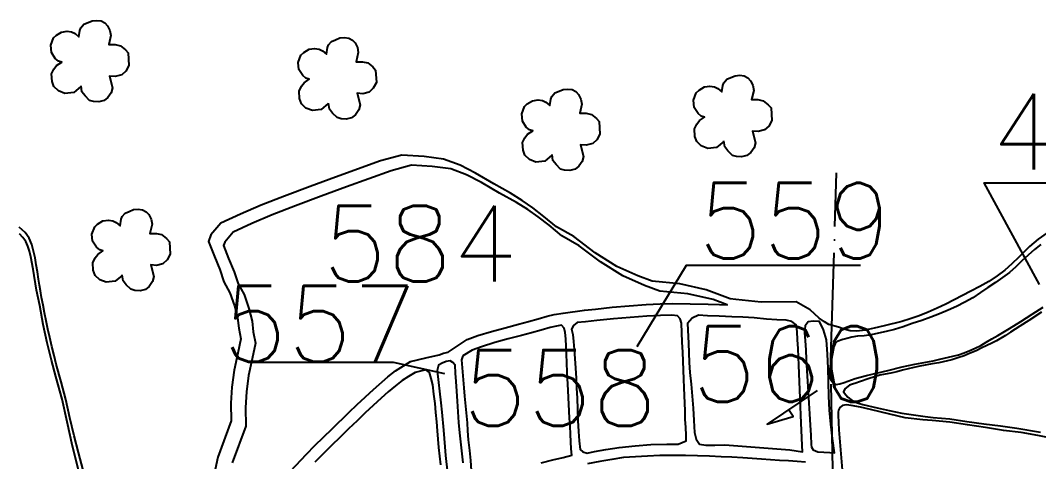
# Model space of a CAD drawing. Extents: x 725464 to 749663, y 7823017 to 7831417.
# Drawn here: x 730743 to 731442, y 7826061 to 7826364 of the extents above; entities that cross this region are included whole.
import ezdxf

# ---------------------------------------------------------------- set-up
doc = ezdxf.new("R2010")
doc.units = 0
doc.header["$MEASUREMENT"] = 0
doc.linetypes.add('ACAD_ISO04W100', pattern=[30, 24, -3, 0, -3])
doc.linetypes.add('CONTINUO', pattern=[0])
doc.layers.add('0114000011', color=1, linetype='Continuous', lineweight=25)
for name, color, linetype in [('0114000011034', 5, 'Continuous'), ('0114000011040', 5, 'Continuous'), ('0114000011043', 5, 'Continuous'), ('0114000011050', 5, 'Continuous'), ('0114000011073', 5, 'Continuous'), ('0114000011557', 5, 'Continuous'), ('0114000011558', 5, 'Continuous'), ('0114000011559', 5, 'Continuous'), ('0114000011560', 5, 'Continuous'), ('0114000011584', 5, 'Continuous'), ('REDE_DE_LUZ', 6, 'Continuous'), ('SIMBOLO ARVORE', 118, 'Continuous'), ('TEXTO_NUN_TAL', 7, 'Continuous')]:
    doc.layers.add(name, color=color, linetype=linetype)
doc.styles.add('SIMPLEX', font='simplex', dxfattribs={"height": 0.2})

msp = doc.modelspace()

# ---------------------------------------------------------------- linework, layer by layer
at = {"layer": '0114000011'}
for points in [[(731448.15, 7826217.77), (731441.86, 7826213.52), (731435.89, 7826208.35), (731432.88, 7826205.14), (731428.7, 7826201.13), (731423.93, 7826196.54), (731419.09, 7826192.17), (731413.92, 7826188.19), (731408.03, 7826184.5), (731401.91, 7826181.01), (731395.84, 7826177.8), (731389.94, 7826174.85), (731384.22, 7826171.87), (731378.49, 7826168.9), (731372.65, 7826166.02), (731366.55, 7826163.31), (731360.24, 7826160.8), (731354.14, 7826158.75), (731348.39, 7826157.02), (731336.15, 7826154.04), (731329.43, 7826152.38), (731323.16, 7826151.01), (731317.59, 7826150.33), (731312.97, 7826150.63), (731308.79, 7826151.66), (731304.89, 7826153.08), (731298.27, 7826154.97), (731295.4, 7826156.6), (731291.6, 7826159.24), (731285.46, 7826164.86), (731275.75, 7826170.35), (731251.76, 7826170.27), (731234.38, 7826172.06), (731230.52, 7826172.46), (731214.03, 7826178.77), (731196.03, 7826182.73), (731177.13, 7826184.66), (731167.27, 7826188.22), (731152.74, 7826194.68), (731137.86, 7826204.08), (731123.17, 7826215.19), (731111.42, 7826221.88), (731102.75, 7826229.15), (731095.23, 7826235.06), (731087.82, 7826240.04), (731079.87, 7826244.99), (731068.25, 7826251.52), (731055.77, 7826258.83), (731045.31, 7826264.3), (731033.72, 7826268.51), (731020.46, 7826270.2), (731005.32, 7826271.24), (730990.62, 7826267.16), (730959.8, 7826256.03), (730942.38, 7826249.65), (730924.71, 7826242.93), (730908.61, 7826236.86), (730894.51, 7826230.7), (730880.94, 7826224.45), (730874.2, 7826216.38), (730872.59, 7826211.9), (730876.54, 7826201.67), (730880.31, 7826192.6), (730883.1, 7826184.14), (730887.24, 7826176.68), (730890.27, 7826167.72), (730892.53, 7826159.44), (730893.27, 7826152.24), (730894.68, 7826145.06), (730892.59, 7826135.15), (730890.04, 7826123.47), (730888.61, 7826111.83), (730887.84, 7826100.87), (730888.15, 7826088.64), (730878.95, 7826063.88), (730875.76, 7826048.88)], [(730786.42, 7826054.76), (730783.24, 7826067.08), (730780.43, 7826078.38), (730777.45, 7826090.87), (730774.54, 7826103.41), (730771.46, 7826115.48), (730767.99, 7826127.59), (730766.5, 7826133.69), (730764.99, 7826139.82), (730763.64, 7826145.89), (730762.35, 7826151.76), (730761.19, 7826157.39), (730760.06, 7826162.89), (730759.01, 7826168.26), (730758.02, 7826173.36), (730757.17, 7826177.88), (730756.49, 7826181.87), (730755.91, 7826186.02), (730755.16, 7826190.96), (730754.27, 7826195.93), (730753.45, 7826200.54), (730752.47, 7826205.26), (730751.26, 7826209.89), (730749.52, 7826214.09), (730746.61, 7826218.09), (730742.59, 7826221.82)]]:
    msp.add_lwpolyline(points, dxfattribs=at)
at = {"layer": '0114000011034', "flags": 128}
for points in [[(731031.91, 7826058.49), (731031.26, 7826064.55), (731030.71, 7826070.45), (731030.25, 7826076.19), (731029.79, 7826081.93), (731029.21, 7826088.14), (731028.64, 7826094.36), (731028, 7826100.66), (731027.29, 7826107.06), (731026.58, 7826113.45), (731025.37, 7826117.71), (731024.16, 7826121.98), (731021.71, 7826123.69), (731018.01, 7826122.85), (731014.31, 7826122.01), (731009.87, 7826119.2), (731005.44, 7826116.39), (731000.8, 7826112.85), (730995.94, 7826108.58), (730991.09, 7826104.31), (730985.61, 7826099.21), (730980.12, 7826094.11), (730974.49, 7826088.75), (730968.7, 7826083.13), (730962.92, 7826077.51), (730957.05, 7826071.79), (730951.19, 7826066.07), (730945.56, 7826060.34)], [(731282.37, 7826060.32), (731276.46, 7826060.74), (731270.55, 7826061.16), (731264.43, 7826061.57), (731252.06, 7826062.41), (731245.65, 7826062.87), (731239.24, 7826063.33), (731231.76, 7826063.72), (731224.28, 7826064.1), (731216.39, 7826064.42), (731208.09, 7826064.67), (731199.8, 7826064.92), (731190.99, 7826064.86), (731182.18, 7826064.81), (731173.71, 7826064.52), (731165.57, 7826064.01), (731157.42, 7826063.49), (731149.28, 7826062.13), (731141.14, 7826060.78), (731132.73, 7826059.13)]]:
    msp.add_lwpolyline(points, dxfattribs=at)
at = {"layer": '0114000011040'}
msp.add_lwpolyline([(731444.29, 7826163.27), (731435.51, 7826157.59), (731429.41, 7826153.78), (731422.92, 7826149.57), (731419.57, 7826147.41), (731413.3, 7826143.63), (731410.07, 7826142.05), (731403.3, 7826138.78), (731399.49, 7826136.85), (731395.39, 7826135.1), (731391.1, 7826133.43), (731386.8, 7826131.94), (731382.68, 7826130.63), (731373.88, 7826128.51), (731369.15, 7826127.78), (731360.74, 7826126.26), (731356.7, 7826125.43), (731352.79, 7826124.44), (731348.83, 7826123.51), (731344.87, 7826122.37), (731340.85, 7826121.52), (731336.99, 7826120.71), (731333.26, 7826120.06), (731329.63, 7826119.01), (731325.93, 7826117.77), (731319.41, 7826115.57), (731316.79, 7826114.65), (731314.51, 7826113.99), (731312.47, 7826113.22), (731309.28, 7826110.7), (731308.29, 7826108.58), (731309.89, 7826106.68), (731311.39, 7826104.96), (731313.27, 7826103.27), (731315.61, 7826101.8), (731321.51, 7826099.85), (731331.45, 7826097.56), (731339.62, 7826095.82), (731348.36, 7826093.96), (731364.28, 7826091.73), (731369.87, 7826091.12), (731381.41, 7826089.98), (731393.09, 7826088.25), (731404.7, 7826086.68), (731416.1, 7826085.19), (731416.1, 7826085.19), (731427.32, 7826083.58), (731443.53, 7826081.02)], dxfattribs=at)
at = {"layer": '0114000011043'}
msp.add_lwpolyline([(731443.82, 7826209.87), (731439.38, 7826206.41), (731435, 7826202.52), (731430.76, 7826198.57), (731426.54, 7826194.58), (731422.23, 7826190.68), (731417.55, 7826187.06), (731412.56, 7826183.6), (731407.43, 7826180.19), (731402.31, 7826176.74), (731397.08, 7826173.27), (731391.69, 7826170.15), (731385.99, 7826167.33), (731380.16, 7826164.67), (731374.25, 7826162.27), (731368.23, 7826159.98), (731362.01, 7826157.68), (731355.57, 7826155.5), (731349.21, 7826153.33), (731343.34, 7826151.54), (731337.7, 7826150.16), (731332.31, 7826148.91), (731327.22, 7826147.82), (731322.49, 7826147.17), (731318.05, 7826146.82), (731314.04, 7826146.1), (731310.59, 7826145.31), (731307.78, 7826144.53), (731304.05, 7826143.1), (731302.72, 7826141.91), (731300.94, 7826138.04), (731300.45, 7826135.57), (731299.74, 7826129.78), (731299.07, 7826124.36), (731298.86, 7826122.21), (731298.82, 7826120.63), (731299, 7826119), (731299.46, 7826117.4), (731300.24, 7826115.98), (731301.15, 7826114.84), (731303.3, 7826113.68), (731305.73, 7826114.16), (731308.85, 7826115.11), (731316.37, 7826117.74), (731324.03, 7826119.92), (731331.91, 7826121.61), (731338.8, 7826123.29), (731348.66, 7826125.74), (731357.27, 7826127.52), (731369.88, 7826130.03), (731374.57, 7826131.01), (731383.3, 7826133.14), (731387.33, 7826134.14), (731391.13, 7826135.36), (731394.94, 7826136.95), (731394.94, 7826136.95), (731398.72, 7826138.61), (731402.49, 7826140.52), (731406.32, 7826142.66), (731410.26, 7826145.04), (731414.28, 7826147.36), (731422.21, 7826152.08), (731430.02, 7826156.96), (731437.88, 7826161.89), (731445.44, 7826166.74)], dxfattribs=at)
at = {"layer": '0114000011050'}
msp.add_lwpolyline([(730783.58, 7826054.2), (730779.18, 7826071.21), (730775.59, 7826088), (730772.01, 7826103.54), (730767.66, 7826119.12), (730764.71, 7826130.37), (730761.88, 7826142.18), (730759.09, 7826154.97), (730756.72, 7826167.82), (730754.53, 7826178.55), (730752.24, 7826192.82), (730750.52, 7826201.37), (730749.69, 7826205.25), (730748.59, 7826208.76), (730747.12, 7826211.94), (730745.11, 7826214.7), (730742.75, 7826217.22)], dxfattribs=at)
at = {"layer": '0114000011073'}
msp.add_lwpolyline([(731453.16, 7826076.39), (731441.75, 7826078.71), (731430.31, 7826080.76), (731418.15, 7826082.19), (731405.69, 7826084.24), (731393.5, 7826085.99), (731381.32, 7826087.78), (731369.16, 7826088.94), (731362.85, 7826089.41), (731350.65, 7826090.87), (731340.07, 7826093.24), (731326.93, 7826096.47), (731320.01, 7826098.01), (731313.52, 7826099.31), (731310.47, 7826099.62), (731307.71, 7826099.15), (731305.91, 7826097.89), (731304.95, 7826096.07), (731304.75, 7826094.6), (731304.62, 7826092.54), (731304.62, 7826092.54), (731305.16, 7826082.53), (731305.16, 7826082.53), (731307.9, 7826049.54)], dxfattribs=at)
at = {"layer": '0114000011557', "flags": 128}
msp.add_lwpolyline([(731047.31, 7826059.98), (731045, 7826080.41), (731044.43, 7826087.55), (731043.5, 7826102.11), (731043.01, 7826109.17), (731042.45, 7826115.73), (731042.04, 7826121.49), (731041.71, 7826126.86), (731040.24, 7826128.85), (731038.36, 7826129.98), (731035.65, 7826129.39), (731032.97, 7826128.28), (731030.31, 7826126.92), (731029.56, 7826123.26), (731029.54, 7826123), (731031.97, 7826101.09), (731032.62, 7826094.75), (731033.77, 7826082.27), (731034.69, 7826070.8), (731035.24, 7826064.95), (731036.54, 7826052.83)], dxfattribs=at)
at = {"layer": '0114000011558', "flags": 128}
msp.add_lwpolyline([(731100.75, 7826059.83), (731108.87, 7826061.89), (731116.04, 7826063.45), (731121.87, 7826065.15), (731121.5, 7826069.4), (731121.24, 7826074.3), (731121.03, 7826079.53), (731120.7, 7826084.94), (731120.38, 7826090.58), (731119.47, 7826109.47), (731118.72, 7826122.15), (731118.41, 7826128.66), (731118.19, 7826134.4), (731118.03, 7826139.77), (731117.74, 7826144.96), (731117.33, 7826149.39), (731116.7, 7826152.28), (731114.91, 7826154.42), (731111.48, 7826153.81), (731107.12, 7826152.8), (731100.89, 7826150.96), (731094.19, 7826149.15), (731087.26, 7826147.36), (731078.15, 7826144.97), (731069.03, 7826142.44), (731059.89, 7826139.63), (731053.56, 7826137.33), (731047.13, 7826133.26), (731046.23, 7826130.62), (731047.82, 7826111.32), (731048.3, 7826105.7), (731049.95, 7826087.29), (731050.24, 7826081.8), (731050.73, 7826075.71), (731051.64, 7826068.43), (731052.25, 7826061.43), (731052.72, 7826054.57)], dxfattribs=at)
at = {"layer": '0114000011559', "flags": 128}
msp.add_lwpolyline([(731131.37, 7826156.75), (731125.51, 7826156.14), (731123.12, 7826154.27), (731121.76, 7826151.78), (731122.48, 7826148.06), (731123.05, 7826143.19), (731123.55, 7826137.75), (731124.01, 7826131.46), (731124.42, 7826124.98), (731124.77, 7826118.11), (731125.19, 7826111.24), (731125.64, 7826104.36), (731125.78, 7826096.68), (731126.02, 7826089.03), (731126.44, 7826081.44), (731126.99, 7826074.99), (731127.61, 7826069.1), (731129.44, 7826067.32), (731132.37, 7826066.54), (731137.49, 7826067.77), (731145.26, 7826069.09), (731154.37, 7826070.46), (731165.27, 7826071.53), (731176.16, 7826072.38), (731187.04, 7826072.79), (731194.82, 7826072.6), (731200.38, 7826074.92), (731200.34, 7826078.88), (731200.02, 7826084.25), (731199.78, 7826089.9), (731199.57, 7826095.69), (731199.42, 7826100.83), (731199.22, 7826106.05), (731198.92, 7826111.45), (731198.67, 7826117.37), (731198.45, 7826123.55), (731198.26, 7826129.64), (731198.04, 7826135.96), (731197.72, 7826142.75), (731197.08, 7826155.87), (731196.34, 7826158.79), (731194.51, 7826160.9), (731190.5, 7826161.37), (731182.83, 7826161.16), (731173.33, 7826160.61), (731161.85, 7826159.76), (731150.41, 7826158.78), (731139.06, 7826157.56)], close=True, dxfattribs=at)
at = {"layer": '0114000011560', "flags": 128}
for points in [[(731215.06, 7826160.93), (731208.78, 7826161.32), (731204.55, 7826159.12), (731201.35, 7826155.61), (731201.85, 7826142.15), (731202.12, 7826135.46), (731202.44, 7826128.74), (731202.77, 7826122), (731203.68, 7826113.94), (731204.53, 7826105.75), (731205.24, 7826097.31), (731205.73, 7826089), (731206.13, 7826080.77), (731207.19, 7826076.12), (731209.41, 7826072.76), (731213.97, 7826071.96), (731220.04, 7826071.9), (731226.85, 7826072.19), (731271.57, 7826068.77), (731280.15, 7826067.35), (731279.96, 7826071.7), (731279.17, 7826092.71), (731278.92, 7826098.49), (731278.46, 7826109.96), (731277.93, 7826121.28), (731277.71, 7826126.85), (731277.43, 7826132.55), (731277.13, 7826138.33), (731276.85, 7826144.42), (731276.46, 7826150.02), (731275.86, 7826154.64), (731272.97, 7826156.84), (731268.93, 7826157.82), (731262.58, 7826158.13), (731255.5, 7826158.6), (731247, 7826159.36), (731239.2, 7826159.85), (731231.73, 7826160.19), (731222.99, 7826160.56)], [(731287.58, 7826157.26), (731284.04, 7826156.65), (731282.05, 7826154.04), (731281.66, 7826149.34), (731282.07, 7826143.59), (731282.4, 7826137.4), (731282.78, 7826130.8), (731283.26, 7826123.36), (731284.15, 7826108.32), (731284.54, 7826100.95), (731284.98, 7826093.44), (731285.51, 7826085.66), (731285.84, 7826078.81), (731286.08, 7826072.42), (731286.33, 7826070.57), (731287.54, 7826068.87), (731290.7, 7826067.49), (731299.06, 7826066.94), (731302.16, 7826066.65), (731300.88, 7826076.62), (731299.73, 7826086.45), (731298.84, 7826096.02), (731298.39, 7826105.66), (731298.16, 7826115.32), (731297.79, 7826124.94), (731297.34, 7826134.6), (731296.75, 7826144.37), (731294.69, 7826151.32), (731291.89, 7826156.86)]]:
    msp.add_lwpolyline(points, close=True, dxfattribs=at)
at = {"layer": '0114000011584', "flags": 128}
msp.add_lwpolyline([(730928.85, 7826054.22), (730939.79, 7826065.88), (730945.54, 7826071.74), (730957.34, 7826083.24), (730968.94, 7826094.52), (730974.64, 7826099.94), (730985.72, 7826110.24), (730995.72, 7826119.04), (731000.86, 7826122.96), (731011.19, 7826129.51), (731021.67, 7826131.89), (731030.93, 7826133.93), (731033.85, 7826135.13), (731037.11, 7826135.84), (731049.95, 7826144.54), (731057.35, 7826147.22), (731066.79, 7826150.12), (731076.07, 7826152.69), (731085.24, 7826155.1), (731092.15, 7826156.88), (731098.71, 7826158.66), (731105.07, 7826160.54), (731109.88, 7826161.66), (731115.88, 7826162.71), (731130.48, 7826164.7), (731138.22, 7826165.51), (731149.65, 7826166.75), (731161.22, 7826167.73), (731172.8, 7826168.59), (731182.49, 7826169.15), (731190.66, 7826169.37), (731215.41, 7826168.92), (731223.34, 7826168.55), (731228.47, 7826168.34), (731218.89, 7826172.01), (731201.41, 7826175.85), (731182.24, 7826177.81), (731171.79, 7826181.58), (731156.86, 7826188.22), (731141.59, 7826197.86), (731126.97, 7826208.92), (731115.14, 7826215.66), (731106.24, 7826223.12), (731098.89, 7826228.9), (731091.66, 7826233.76), (731083.85, 7826238.62), (731072.27, 7826245.13), (731059.84, 7826252.41), (731049.71, 7826257.71), (731038.79, 7826261.67), (731026.08, 7826263.3), (731011.74, 7826264.28), (730997.85, 7826260.42), (730967.18, 7826249.35), (730949.79, 7826242.98), (730932.14, 7826236.26), (730916.13, 7826230.23), (730902.16, 7826224.12), (730889.44, 7826218.27), (730883.74, 7826211.44), (730882.87, 7826209.03), (730886.26, 7826200.23), (730890.08, 7826191.07), (730892.79, 7826182.83), (730896.92, 7826175.38), (730900.11, 7826165.96), (730902.49, 7826157.25), (730903.24, 7826149.9), (730904.77, 7826142.11), (730902.52, 7826131.39), (730900, 7826119.87), (730898.6, 7826108.53), (730897.85, 7826097.86), (730898.18, 7826085.05), (730888.81, 7826059.84)], dxfattribs=at)
at = {"layer": 'REDE_DE_LUZ', "linetype": 'ACAD_ISO04W100', "ltscale": 3, "flags": 128}
msp.add_lwpolyline([(731309.74, 7825591.5), (731299.66, 7826131.37), (731303.51, 7826259.12)], dxfattribs=at)
at = {"layer": 'SIMBOLO ARVORE', "linetype": 'CONTINUO'}
for points in [[(730784.89, 7826318.32, 0), (730780.06, 7826314.26, 0), (730773.91, 7826313.55, 0), (730769.54, 7826315.25, 0), (730766.43, 7826318.3, 0), (730765.15, 7826321.8, 0), (730764.8, 7826326.96, 0), (730766.47, 7826330.22, 0), (730768.24, 7826332.63, 0), (730771.78, 7826335.03, 0), (730769.53, 7826335.75, 0), (730767.31, 7826337.59, 0), (730764.7, 7826341.7, 0), (730764.23, 7826346.6, 0), (730766.11, 7826351.7, 0), (730768.09, 7826353.53, 0), (730771.7, 7826355.73, 0), (730775.49, 7826356.24, 0), (730778.52, 7826355.81, 0), (730780.91, 7826354.7, 0), (730783.54, 7826352.35, 0), (730784.32, 7826356.83, 0), (730784.99, 7826358.62, 0), (730786.95, 7826361.1, 0), (730789.87, 7826362.17, 0), (730792.72, 7826363.44, 0), (730795.93, 7826363.73, 0), (730798.96, 7826363.3, 0), (730801.42, 7826362, 0), (730803.25, 7826360.02, 0), (730804.85, 7826356.86, 0), (730805.48, 7826353.34, 0), (730804.02, 7826347.08, 0), (730808.41, 7826347.14, 0), (730812.05, 7826346.27, 0), (730815.47, 7826343.56, 0), (730817.37, 7826341.39, 0), (730817.88, 7826332.76, 0), (730815.77, 7826328.89, 0), (730812.96, 7826326.32, 0), (730808.53, 7826325.14, 0), (730804.65, 7826325.48, 0), (730806.72, 7826317.42, 0), (730805.78, 7826313.99, 0), (730803.44, 7826310.71, 0), (730800.88, 7826308.66, 0), (730797.23, 7826307.77, 0), (730793.62, 7826307.98, 0), (730790.91, 7826308.75, 0), (730787.8, 7826311.81, 0), (730785.69, 7826314.56, 0), (730785.04, 7826318.73, 0)], [(730954.77, 7826306.53, 0), (730949.94, 7826302.47, 0), (730943.8, 7826301.76, 0), (730939.42, 7826303.46, 0), (730936.31, 7826306.51, 0), (730935.03, 7826310.01, 0), (730934.68, 7826315.17, 0), (730936.36, 7826318.43, 0), (730938.12, 7826320.84, 0), (730941.66, 7826323.24, 0), (730939.41, 7826323.96, 0), (730937.19, 7826325.8, 0), (730934.58, 7826329.91, 0), (730934.11, 7826334.81, 0), (730935.99, 7826339.91, 0), (730937.97, 7826341.74, 0), (730941.58, 7826343.94, 0), (730945.37, 7826344.45, 0), (730948.4, 7826344.02, 0), (730950.79, 7826342.91, 0), (730953.42, 7826340.56, 0), (730954.2, 7826345.04, 0), (730954.87, 7826346.83, 0), (730956.83, 7826349.31, 0), (730959.75, 7826350.39, 0), (730962.6, 7826351.65, 0), (730965.81, 7826351.94, 0), (730968.84, 7826351.51, 0), (730971.3, 7826350.21, 0), (730973.13, 7826348.23, 0), (730974.73, 7826345.07, 0), (730975.36, 7826341.55, 0), (730973.9, 7826335.29, 0), (730978.29, 7826335.35, 0), (730981.93, 7826334.48, 0), (730985.35, 7826331.77, 0), (730987.25, 7826329.6, 0), (730987.77, 7826320.97, 0), (730985.65, 7826317.1, 0), (730982.84, 7826314.53, 0), (730978.41, 7826313.35, 0), (730974.53, 7826313.69, 0), (730976.61, 7826305.63, 0), (730975.66, 7826302.2, 0), (730973.33, 7826298.92, 0), (730970.76, 7826296.87, 0), (730967.12, 7826295.98, 0), (730963.5, 7826296.2, 0), (730960.79, 7826296.96, 0), (730957.68, 7826300.02, 0), (730955.57, 7826302.77, 0), (730954.92, 7826306.94, 0)], [(731226.11, 7826280.59, 0), (731221.28, 7826276.53, 0), (731215.13, 7826275.82, 0), (731210.76, 7826277.52, 0), (731207.65, 7826280.57, 0), (731206.37, 7826284.07, 0), (731206.02, 7826289.24, 0), (731207.69, 7826292.5, 0), (731209.46, 7826294.91, 0), (731213, 7826297.31, 0), (731210.75, 7826298.02, 0), (731208.53, 7826299.86, 0), (731205.92, 7826303.97, 0), (731205.45, 7826308.87, 0), (731207.33, 7826313.97, 0), (731209.31, 7826315.8, 0), (731212.92, 7826318, 0), (731216.71, 7826318.51, 0), (731219.74, 7826318.08, 0), (731222.13, 7826316.97, 0), (731224.76, 7826314.63, 0), (731225.54, 7826319.11, 0), (731226.21, 7826320.89, 0), (731228.17, 7826323.38, 0), (731231.09, 7826324.45, 0), (731233.94, 7826325.71, 0), (731237.15, 7826326.01, 0), (731240.18, 7826325.57, 0), (731242.64, 7826324.27, 0), (731244.47, 7826322.3, 0), (731246.07, 7826319.13, 0), (731246.7, 7826315.62, 0), (731245.24, 7826309.35, 0), (731249.63, 7826309.42, 0), (731253.27, 7826308.54, 0), (731256.69, 7826305.83, 0), (731258.59, 7826303.66, 0), (731259.1, 7826295.03, 0), (731256.99, 7826291.17, 0), (731254.18, 7826288.59, 0), (731249.75, 7826287.41, 0), (731245.87, 7826287.75, 0), (731247.94, 7826279.69, 0), (731246.99, 7826276.26, 0), (731244.66, 7826272.98, 0), (731242.1, 7826270.94, 0), (731238.45, 7826270.04, 0), (731234.84, 7826270.26, 0), (731232.13, 7826271.03, 0), (731229.02, 7826274.08, 0), (731226.91, 7826276.83, 0), (731226.26, 7826281, 0)], [(731108.14, 7826271.16, 0), (731103.3, 7826267.1, 0), (731097.16, 7826266.39, 0), (731092.78, 7826268.09, 0), (731089.68, 7826271.14, 0), (731088.39, 7826274.64, 0), (731088.05, 7826279.8, 0), (731089.72, 7826283.06, 0), (731091.49, 7826285.48, 0), (731095.02, 7826287.88, 0), (731092.77, 7826288.59, 0), (731090.56, 7826290.43, 0), (731087.94, 7826294.54, 0), (731087.47, 7826299.44, 0), (731089.36, 7826304.54, 0), (731091.34, 7826306.37, 0), (731094.94, 7826308.57, 0), (731098.73, 7826309.08, 0), (731101.76, 7826308.65, 0), (731104.16, 7826307.54, 0), (731106.78, 7826305.2, 0), (731107.57, 7826309.67, 0), (731108.24, 7826311.46, 0), (731110.2, 7826313.95, 0), (731113.12, 7826315.02, 0), (731115.97, 7826316.28, 0), (731119.17, 7826316.57, 0), (731122.2, 7826316.14, 0), (731124.67, 7826314.84, 0), (731126.5, 7826312.86, 0), (731128.1, 7826309.7, 0), (731128.72, 7826306.18, 0), (731127.27, 7826299.92, 0), (731131.66, 7826299.99, 0), (731135.29, 7826299.11, 0), (731138.72, 7826296.4, 0), (731140.62, 7826294.23, 0), (731141.13, 7826285.6, 0), (731139.01, 7826281.73, 0), (731136.2, 7826279.16, 0), (731131.78, 7826277.98, 0), (731127.9, 7826278.32, 0), (731129.97, 7826270.26, 0), (731129.02, 7826266.83, 0), (731126.69, 7826263.55, 0), (731124.13, 7826261.5, 0), (731120.48, 7826260.61, 0), (731116.87, 7826260.83, 0), (731114.16, 7826261.6, 0), (731111.05, 7826264.65, 0), (731108.94, 7826267.4, 0), (731108.29, 7826271.57, 0)], [(730813.21, 7826188.63, 0), (730808.37, 7826184.57, 0), (730802.23, 7826183.86, 0), (730797.85, 7826185.56, 0), (730794.74, 7826188.61, 0), (730793.46, 7826192.11, 0), (730793.11, 7826197.28, 0), (730794.79, 7826200.54, 0), (730796.55, 7826202.95, 0), (730800.09, 7826205.35, 0), (730797.84, 7826206.06, 0), (730795.62, 7826207.9, 0), (730793.01, 7826212.01, 0), (730792.54, 7826216.91, 0), (730794.42, 7826222.01, 0), (730796.4, 7826223.84, 0), (730800.01, 7826226.04, 0), (730803.8, 7826226.55, 0), (730806.83, 7826226.12, 0), (730809.22, 7826225.01, 0), (730811.85, 7826222.67, 0), (730812.64, 7826227.14, 0), (730813.31, 7826228.93, 0), (730815.27, 7826231.42, 0), (730818.19, 7826232.49, 0), (730821.04, 7826233.75, 0), (730824.24, 7826234.05, 0), (730827.27, 7826233.61, 0), (730829.73, 7826232.31, 0), (730831.56, 7826230.34, 0), (730833.16, 7826227.17, 0), (730833.79, 7826223.66, 0), (730832.33, 7826217.39, 0), (730836.73, 7826217.46, 0), (730840.36, 7826216.58, 0), (730843.78, 7826213.87, 0), (730845.68, 7826211.7, 0), (730846.2, 7826203.07, 0), (730844.08, 7826199.21, 0), (730841.27, 7826196.63, 0), (730836.85, 7826195.45, 0), (730832.97, 7826195.79, 0), (730835.04, 7826187.73, 0), (730834.09, 7826184.3, 0), (730831.76, 7826181.02, 0), (730829.19, 7826178.97, 0), (730825.55, 7826178.08, 0), (730821.93, 7826178.3, 0), (730819.22, 7826179.07, 0), (730816.12, 7826182.12, 0), (730814, 7826184.87, 0), (730813.36, 7826189.04, 0)]]:
    msp.add_polyline3d(points, dxfattribs=at)
at = {"layer": 'TEXTO_NUN_TAL', "color": 0}
msp.add_lwpolyline([(731442.89, 7826182.25), (731404.79, 7826252.26), (731495.74, 7826252.26)], dxfattribs=at)
at = {"layer": 'TEXTO_NUN_TAL', "color": 0, "linetype": 'Continuous', "flags": 128}
for points in [[(731320.12, 7826195.34), (731200.34, 7826195.34), (731166.44, 7826139.46)], [(730901.1, 7826128.94), (730999.19, 7826128.94), (731034.54, 7826121.17)]]:
    msp.add_lwpolyline(points, dxfattribs=at)
at = {"layer": 'TEXTO_NUN_TAL', "color": 0, "flags": 128}
msp.add_lwpolyline([(731290.32, 7826109.66), (731255.84, 7826086.52), (731273.77, 7826091.58), (731270.54, 7826096.39)], dxfattribs=at)

# ---------------------------------------------------------------- texts
at = {"layer": 'TEXTO_NUN_TAL', "linetype": 'Continuous', "style": 'SIMPLEX'}
for s, p in [('43', (731409.92, 7826261.33)), ('559', (731208.27, 7826200.18)), ('584', (730950.69, 7826184.4)), ('557', (730882.08, 7826129.31)), ('560', (731204.14, 7826101.66)), ('558', (731046.72, 7826085.35))]:
    msp.add_text(s, height=52, dxfattribs=at).set_placement(p)

doc.saveas('drawing.dxf')
